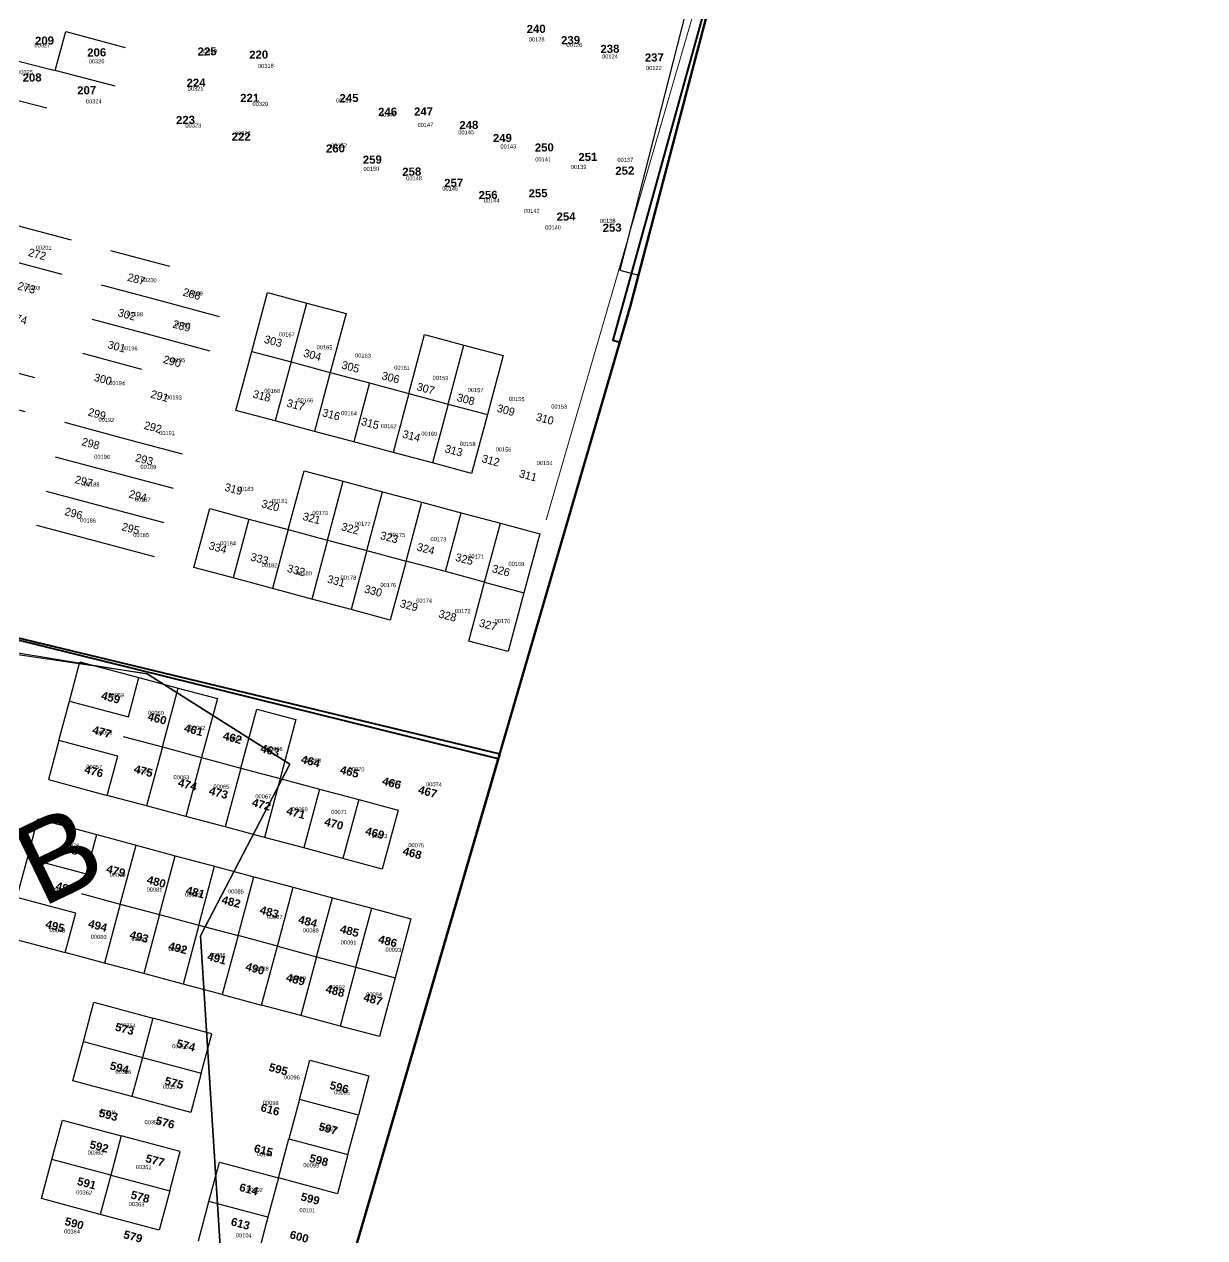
# Model space of a CAD drawing. Header units: metres. Extents: x 0 to 1324930, y 0 to 1631912.
# Drawn here: x 254333.9 to 254624.2, y 1630640.2 to 1630938.6 of the extents above; entities that cross this region are included whole.
import ezdxf
from ezdxf.enums import TextEntityAlignment as Align

# ---------------------------------------------------------------- set-up
doc = ezdxf.new("R2010")
doc.units = ezdxf.units.M
doc.header["$MEASUREMENT"] = 0
for name, color, linetype in [('A_revoir_niveau_0', 7, 'Continuous'), ('limites_parcelles', 7, 'Continuous'), ('limites_sections', 7, 'Continuous'), ('limites_tf', 7, 'Continuous'), ('numero_lot', 7, 'Continuous'), ('numero_parcelle', 7, 'Continuous')]:
    doc.layers.add(name, color=color, linetype=linetype)
for name, color, linetype, lineweight in [('ASSIETTE IMMAT', 7, 'Continuous', 0), ('limites_communes_2025', 7, 'Continuous', 0), ('Régularisation', 1, 'Continuous', 40), ('Traitement', 7, 'Continuous', 0)]:
    doc.layers.add(name, color=color, linetype=linetype, lineweight=lineweight)
doc.styles.get("Standard").update_dxf_attribs({"font": 'txt.shx'})
doc.styles.add('Style-Arial', font='arial.ttf')
doc.styles.add('style1', font='')
doc.styles.get('style1').set_extended_font_data('Times New Roman', bold=True)

msp = doc.modelspace()

# ---------------------------------------------------------------- linework, layer by layer
at = {"layer": 'A_revoir_niveau_0', "color": 7, "linetype": 'Continuous', "lineweight": 0}
msp.add_line((254462.26304, 1630816.77194, 8.4752), (254517.35351, 1631006.41319, 8.4752), dxfattribs=at)
at = {"layer": 'ASSIETTE IMMAT', "color": 2, "linetype": 'Continuous', "lineweight": 30, "elevation": 0.00005, "flags": 128}
msp.add_lwpolyline([(254366.42724, 1631239.59217), (254359.15379, 1631208.87181), (254551.8551, 1631158.38071), (254480.32743, 1630878.12873), (254484.96735, 1630876.88831), (254484.96735, 1630876.88831), (254483.023, 1630869.4867), (254395.3871, 1630569.1026), (254394.76363, 1630566.741), (254382.80045, 1630626.43015), (254377.21493, 1630714.46368), (254399.21894, 1630756.61485), (254364.10084, 1630778.875), (254312.24829, 1630786.52013), (254272.3531, 1630794.59252), (254277.8231, 1630973.07252), (254333.84861, 1631193.82775), (254215.74971, 1631218.84719), (254186.92892, 1631154.99755), (254121.01885, 1631074.58379), (254089.057, 1630989.11905), (254053.7681, 1630970.23752), (253929.00716, 1630963.07748)], dxfattribs=at)
at = {"layer": 'limites_communes_2025', "color": 3, "lineweight": 80, "flags": 128}
for points in [[(252710.2872, 1631107.3833), (252982.4701, 1631682.9759), (252993.7572, 1631687.3199), (253010.694, 1631729.9757), (253066.3854, 1631842.8952), (253066.3854, 1631842.8952), (253098.7298, 1631912.4498), (253659.0228, 1631648.0069), (253757.0504, 1631605.0124), (254274.3391, 1631378.1314), (254622, 1631294), (254624.2075, 1631293.4301), (254621.5327, 1631279.8563), (254569.5419, 1631182.2248), (254530.2512, 1631049.2714), (254527.2805, 1631037.9628), (254483.023, 1630869.4867), (254395.3871, 1630569.1026), (254353.2541, 1630409.5098), (254309.9852, 1630253.9323), (254287.3632, 1630130.504), (254273.8695, 1629992.7881), (254275.8538, 1629906.666)], [(254483.023, 1630869.4867), (254527.2805, 1631037.9628), (254530.2512, 1631049.2714)], [(254395.3871, 1630569.1026), (254483.023, 1630869.4867)]]:
    msp.add_lwpolyline(points, dxfattribs=at)
at = {"layer": 'limites_parcelles'}
for p, q in [((254341.47465, 1630927.21536), (254344.1024, 1630936.82973)), ((254344.1024, 1630936.82973), (254358.68988, 1630932.88205)), ((254327.23895, 1630930.85022), (254341.47266, 1630927.20809)), ((254341.47266, 1630927.20809), (254341.47465, 1630927.21536)), ((254356.20798, 1630923.43223), (254341.47465, 1630927.21536)), ((254339.46838, 1630917.9442), (254324.7828, 1630921.74068)), ((254330.92613, 1630889.45273), (254345.41577, 1630885.57325)), ((254355.07553, 1630882.98693), (254369.56517, 1630879.10745)), ((254328.6631, 1630881.00044), (254343.15274, 1630877.12096)), ((254352.8125, 1630874.53464), (254367.30214, 1630870.65516)), ((254367.30214, 1630870.65516), (254381.79178, 1630866.77568)), ((254389.83508, 1630858.15201), (254393.71457, 1630872.64165)), ((254393.71457, 1630872.64165), (254403.37433, 1630870.05533)), ((254399.49485, 1630855.56569), (254403.37433, 1630870.05533)), ((254403.37433, 1630870.05533), (254413.03408, 1630867.46901)), ((254413.03408, 1630867.46901), (254409.1546, 1630852.97937)), ((254350.54947, 1630866.08235), (254365.03911, 1630862.20287)), ((254365.03911, 1630862.20287), (254379.52875, 1630858.32339)), ((254428.47412, 1630847.80673), (254432.3536, 1630862.29636)), ((254432.3536, 1630862.29636), (254442.01336, 1630859.71004)), ((254438.13388, 1630845.22041), (254442.01336, 1630859.71004)), ((254442.01336, 1630859.71004), (254451.67312, 1630857.12372)), ((254321.87401, 1630855.64357), (254336.36365, 1630851.76409)), ((254362.77608, 1630853.75058), (254348.28644, 1630857.63006)), ((254385.9556, 1630843.66237), (254389.83508, 1630858.15201)), ((254389.83508, 1630858.15201), (254399.49485, 1630855.56569)), ((254399.49485, 1630855.56569), (254395.61536, 1630841.07605)), ((254399.49485, 1630855.56569), (254409.1546, 1630852.97937)), ((254451.67312, 1630857.12372), (254447.79364, 1630842.63408)), ((254409.1546, 1630852.97937), (254405.27512, 1630838.48973)), ((254409.1546, 1630852.97937), (254418.81436, 1630850.39305)), ((254418.81436, 1630850.39305), (254414.93488, 1630835.90341)), ((254418.81436, 1630850.39305), (254428.47412, 1630847.80673)), ((254334.10062, 1630843.3118), (254319.61098, 1630847.19128)), ((254428.47412, 1630847.80673), (254424.59464, 1630833.31709)), ((254428.47412, 1630847.80673), (254438.13388, 1630845.22041)), ((254395.61536, 1630841.07605), (254385.9556, 1630843.66237)), ((254438.13388, 1630845.22041), (254434.2544, 1630830.73077)), ((254438.13388, 1630845.22041), (254447.79364, 1630842.63408)), ((254343.76038, 1630840.72548), (254358.25002, 1630836.846)), ((254405.27512, 1630838.48973), (254395.61536, 1630841.07605)), ((254447.79364, 1630842.63408), (254443.91416, 1630828.14444)), ((254414.93488, 1630835.90341), (254405.27512, 1630838.48973)), ((254358.25002, 1630836.846), (254372.73965, 1630832.96652)), ((254424.59464, 1630833.31709), (254414.93488, 1630835.90341)), ((254341.49735, 1630832.27319), (254355.98699, 1630828.39371)), ((254434.2544, 1630830.73077), (254424.59464, 1630833.31709)), ((254398.80932, 1630814.34033), (254402.6888, 1630828.82997)), ((254402.6888, 1630828.82997), (254412.34856, 1630826.24365)), ((254443.91416, 1630828.14444), (254434.2544, 1630830.73077)), ((254355.98699, 1630828.39371), (254370.47662, 1630824.51423)), ((254408.46908, 1630811.75401), (254412.34856, 1630826.24365)), ((254412.34856, 1630826.24365), (254422.00832, 1630823.65733)), ((254339.23432, 1630823.8209), (254353.72395, 1630819.94142)), ((254418.12884, 1630809.16769), (254422.00832, 1630823.65733)), ((254422.00832, 1630823.65733), (254431.66808, 1630821.07101)), ((254353.72395, 1630819.94142), (254368.21359, 1630816.06194)), ((254427.7886, 1630806.58137), (254431.66808, 1630821.07101)), ((254431.66808, 1630821.07101), (254441.32784, 1630818.48469)), ((254375.61032, 1630805.02333), (254379.4898, 1630819.51297)), ((254379.4898, 1630819.51297), (254389.14956, 1630816.92665)), ((254389.14956, 1630816.92665), (254385.27008, 1630802.43701)), ((254389.14956, 1630816.92665), (254398.80932, 1630814.34033)), ((254437.44836, 1630803.99505), (254441.32784, 1630818.48469)), ((254441.32784, 1630818.48469), (254450.9876, 1630815.89837)), ((254351.46092, 1630811.48913), (254336.97129, 1630815.36861)), ((254398.80932, 1630814.34033), (254394.92984, 1630799.85069)), ((254398.80932, 1630814.34033), (254408.46908, 1630811.75401)), ((254447.10812, 1630801.40873), (254450.9876, 1630815.89837)), ((254450.9876, 1630815.89837), (254460.64736, 1630813.31205)), ((254365.95056, 1630807.60965), (254351.46092, 1630811.48913)), ((254408.46908, 1630811.75401), (254404.5896, 1630797.26437)), ((254408.46908, 1630811.75401), (254418.12884, 1630809.16769)), ((254460.64736, 1630813.31205), (254456.76788, 1630798.82241)), ((254418.12884, 1630809.16769), (254414.24936, 1630794.67805)), ((254418.12884, 1630809.16769), (254427.7886, 1630806.58137)), ((254385.27008, 1630802.43701), (254375.61032, 1630805.02333)), ((254427.7886, 1630806.58137), (254423.90912, 1630792.09173)), ((254437.44836, 1630803.99505), (254427.7886, 1630806.58137)), ((254394.92984, 1630799.85069), (254385.27008, 1630802.43701)), ((254447.10812, 1630801.40873), (254437.44836, 1630803.99505)), ((254404.5896, 1630797.26437), (254394.92984, 1630799.85069)), ((254443.22864, 1630786.91909), (254447.10812, 1630801.40873)), ((254447.10812, 1630801.40873), (254456.76788, 1630798.82241)), ((254456.76788, 1630798.82241), (254452.88839, 1630784.33277)), ((254414.24936, 1630794.67805), (254404.5896, 1630797.26437)), ((254423.90912, 1630792.09173), (254414.24936, 1630794.67805)), ((254452.88839, 1630784.33277), (254443.22864, 1630786.91909)), ((254344.99472, 1630772.16853), (254347.58194, 1630781.82768)), ((254347.58194, 1630781.82768), (254362.07067, 1630777.94685)), ((254359.48345, 1630768.2877), (254362.07067, 1630777.94685)), ((254362.07067, 1630777.94685), (254371.72983, 1630775.35963)), ((254367.849, 1630760.8709), (254371.72983, 1630775.35963)), ((254371.72983, 1630775.35963), (254381.38898, 1630772.77241)), ((254342.4075, 1630762.50937), (254344.99472, 1630772.16853)), ((254344.99472, 1630772.16853), (254359.48345, 1630768.2877)), ((254381.38898, 1630772.77241), (254377.50815, 1630758.28368)), ((254387.16731, 1630755.69646), (254391.04814, 1630770.18519)), ((254391.04814, 1630770.18519), (254400.70729, 1630767.59798)), ((254400.70729, 1630767.59798), (254396.82646, 1630753.10924)), ((254358.18984, 1630763.45812), (254367.849, 1630760.8709)), ((254342.4075, 1630762.50937), (254339.82028, 1630752.85022)), ((254356.89623, 1630758.62854), (254342.4075, 1630762.50937)), ((254367.849, 1630760.8709), (254363.96817, 1630746.38217)), ((254367.849, 1630760.8709), (254377.50815, 1630758.28368)), ((254354.30901, 1630748.96938), (254356.89623, 1630758.62854)), ((254377.50815, 1630758.28368), (254373.62732, 1630743.79495)), ((254377.50815, 1630758.28368), (254387.16731, 1630755.69646)), ((254387.16731, 1630755.69646), (254383.28648, 1630741.20773)), ((254387.16731, 1630755.69646), (254396.82646, 1630753.10924)), ((254339.82028, 1630752.85022), (254354.30901, 1630748.96938)), ((254396.82646, 1630753.10924), (254392.94564, 1630738.62051)), ((254396.82646, 1630753.10924), (254406.48562, 1630750.52202)), ((254363.96817, 1630746.38217), (254354.30901, 1630748.96938)), ((254406.48562, 1630750.52202), (254402.60479, 1630736.03329)), ((254406.48562, 1630750.52202), (254416.14478, 1630747.9348)), ((254373.62732, 1630743.79495), (254363.96817, 1630746.38217)), ((254416.14478, 1630747.9348), (254412.26395, 1630733.44607)), ((254416.14478, 1630747.9348), (254425.80393, 1630745.34758)), ((254425.80393, 1630745.34758), (254421.9231, 1630730.85885)), ((254334.64584, 1630733.5319), (254337.23306, 1630743.19106)), ((254337.23306, 1630743.19106), (254351.72179, 1630739.31023)), ((254383.28648, 1630741.20773), (254373.62732, 1630743.79495)), ((254349.13457, 1630729.65107), (254351.72179, 1630739.31023)), ((254351.72179, 1630739.31023), (254361.38095, 1630736.72301)), ((254392.94564, 1630738.62051), (254383.28648, 1630741.20773)), ((254357.50012, 1630722.23428), (254361.38095, 1630736.72301)), ((254361.38095, 1630736.72301), (254371.0401, 1630734.13579)), ((254402.60479, 1630736.03329), (254392.94564, 1630738.62051)), ((254332.05862, 1630723.87275), (254334.64584, 1630733.5319)), ((254334.64584, 1630733.5319), (254349.13457, 1630729.65107)), ((254367.15927, 1630719.64706), (254371.0401, 1630734.13579)), ((254371.0401, 1630734.13579), (254380.69926, 1630731.54857)), ((254412.26395, 1630733.44607), (254402.60479, 1630736.03329)), ((254421.9231, 1630730.85885), (254412.26395, 1630733.44607)), ((254376.81843, 1630717.05984), (254380.69926, 1630731.54857)), ((254380.69926, 1630731.54857), (254390.35842, 1630728.96135)), ((254386.47759, 1630714.47262), (254390.35842, 1630728.96135)), ((254390.35842, 1630728.96135), (254400.01757, 1630726.37413)), ((254347.84096, 1630724.8215), (254357.50012, 1630722.23428)), ((254396.13674, 1630711.8854), (254400.01757, 1630726.37413)), ((254400.01757, 1630726.37413), (254409.67673, 1630723.78691)), ((254346.54735, 1630719.99192), (254332.05862, 1630723.87275)), ((254357.50012, 1630722.23428), (254353.61929, 1630707.74554)), ((254357.50012, 1630722.23428), (254367.15927, 1630719.64706)), ((254405.7959, 1630709.29818), (254409.67673, 1630723.78691)), ((254409.67673, 1630723.78691), (254419.33588, 1630721.19969)), ((254415.45505, 1630706.71096), (254419.33588, 1630721.19969)), ((254419.33588, 1630721.19969), (254428.99504, 1630718.61247)), ((254343.96013, 1630710.33276), (254346.54735, 1630719.99192)), ((254367.15927, 1630719.64706), (254363.27844, 1630705.15832)), ((254367.15927, 1630719.64706), (254376.81843, 1630717.05984)), ((254428.99504, 1630718.61247), (254425.11421, 1630704.12374)), ((254376.81843, 1630717.05984), (254372.9376, 1630702.5711)), ((254376.81843, 1630717.05984), (254386.47759, 1630714.47262)), ((254329.4714, 1630714.21359), (254343.96013, 1630710.33276)), ((254386.47759, 1630714.47262), (254382.59676, 1630699.98388)), ((254396.13674, 1630711.8854), (254386.47759, 1630714.47262)), ((254353.61929, 1630707.74554), (254343.96013, 1630710.33276)), ((254392.25591, 1630697.39666), (254396.13674, 1630711.8854)), ((254396.13674, 1630711.8854), (254405.7959, 1630709.29818)), ((254405.7959, 1630709.29818), (254401.91507, 1630694.80944)), ((254405.7959, 1630709.29818), (254415.45505, 1630706.71096)), ((254363.27844, 1630705.15832), (254353.61929, 1630707.74554)), ((254415.45505, 1630706.71096), (254411.57422, 1630692.22222)), ((254415.45505, 1630706.71096), (254425.11421, 1630704.12374)), ((254372.9376, 1630702.5711), (254363.27844, 1630705.15832)), ((254425.11421, 1630704.12374), (254421.23338, 1630689.635)), ((254382.59676, 1630699.98388), (254372.9376, 1630702.5711)), ((254348.44485, 1630688.42723), (254351.03207, 1630698.08639)), ((254351.03207, 1630698.08639), (254365.5208, 1630694.20556)), ((254382.59676, 1630699.98388), (254392.25591, 1630697.39666)), ((254401.91507, 1630694.80944), (254392.25591, 1630697.39666)), ((254411.57422, 1630692.22222), (254401.91507, 1630694.80944)), ((254365.5208, 1630694.20556), (254362.93358, 1630684.5464)), ((254380.00954, 1630690.32473), (254365.5208, 1630694.20556)), ((254421.23338, 1630689.635), (254411.57422, 1630692.22222)), ((254345.85763, 1630678.76807), (254348.44485, 1630688.42723)), ((254348.44485, 1630688.42723), (254362.93358, 1630684.5464)), ((254377.42232, 1630680.66557), (254380.00954, 1630690.32473)), ((254362.93358, 1630684.5464), (254360.34636, 1630674.88724)), ((254362.93358, 1630684.5464), (254377.42232, 1630680.66557)), ((254401.57021, 1630674.19752), (254404.15743, 1630683.85668)), ((254404.15743, 1630683.85668), (254418.64616, 1630679.97585)), ((254377.42232, 1630680.66557), (254374.8351, 1630671.00641)), ((254418.64616, 1630679.97585), (254416.05894, 1630670.31669)), ((254360.34636, 1630674.88724), (254345.85763, 1630678.76807)), ((254374.8351, 1630671.00641), (254360.34636, 1630674.88724)), ((254401.57021, 1630674.19752), (254398.98299, 1630664.53836)), ((254416.05894, 1630670.31669), (254401.57021, 1630674.19752)), ((254340.68319, 1630659.44976), (254343.27041, 1630669.10892)), ((254343.27041, 1630669.10892), (254357.75914, 1630665.22809)), ((254413.47172, 1630660.65754), (254416.05894, 1630670.31669)), ((254357.75914, 1630665.22809), (254355.17193, 1630655.56893)), ((254372.24788, 1630661.34726), (254357.75914, 1630665.22809)), ((254396.39577, 1630654.87921), (254398.98299, 1630664.53836)), ((254398.98299, 1630664.53836), (254413.47172, 1630660.65754)), ((254338.09597, 1630649.7906), (254340.68319, 1630659.44976)), ((254355.17193, 1630655.56893), (254340.68319, 1630659.44976)), ((254369.66066, 1630651.6881), (254372.24788, 1630661.34726)), ((254379.31981, 1630649.10088), (254381.90704, 1630658.76004)), ((254381.90704, 1630658.76004), (254396.39577, 1630654.87921)), ((254413.47172, 1630660.65754), (254410.8845, 1630650.99838)), ((254355.17193, 1630655.56893), (254352.58471, 1630645.90978)), ((254355.17193, 1630655.56893), (254369.66066, 1630651.6881)), ((254396.39577, 1630654.87921), (254393.80855, 1630645.22005)), ((254410.8845, 1630650.99838), (254396.39577, 1630654.87921)), ((254352.58471, 1630645.90978), (254338.09597, 1630649.7906)), ((254369.66066, 1630651.6881), (254367.07344, 1630642.02895)), ((254376.7326, 1630639.44173), (254379.31981, 1630649.10088)), ((254393.80855, 1630645.22005), (254379.31981, 1630649.10088)), ((254367.07344, 1630642.02895), (254352.58471, 1630645.90978)), ((254393.80855, 1630645.22005), (254391.22133, 1630635.5609))]:
    msp.add_line(p, q, dxfattribs=at)
at = {"layer": 'limites_sections', "color": 112, "linetype": 'Continuous', "lineweight": 40, "flags": 128}
for points in [[(254391.23031, 1631349.84458), (254616.78469, 1631295.26207), (254601.91905, 1631243.02459), (254569.5419, 1631182.2248), (254530.2512, 1631049.2714), (254527.2805, 1631037.9628), (254483.023, 1630869.4867), (254450.47436, 1630757.92176), (254242.09831, 1630809.46707), (254373.7007, 1631270.31254), (254391.23031, 1631349.84458)], [(254450.84006, 1630759.17525), (254395.3871, 1630569.1026), (254353.2541, 1630409.5098), (254348.49226, 1630392.38815), (254237.72828, 1630442.84484), (254040.03808, 1630496.89822), (253942.17203, 1630521.14592), (253859.1482, 1630539.48477), (253853.18689, 1630453.72681), (253808.24301, 1630442.91488), (253793.1789, 1630438.29059), (253774.7544, 1630423.15502), (253711.13409, 1630399.98221), (253678.01584, 1630518.05282), (253627.84835, 1630688.3893), (253621.62441, 1630712.82884), (253610.97515, 1630786.91817), (253609.69659, 1630931.39724), (253737.56631, 1630938.28485), (253928.21617, 1630961.4925), (253976.91465, 1630881.7928), (254242.09831, 1630809.46707), (254450.84006, 1630759.17525)]]:
    msp.add_lwpolyline(points, close=True, dxfattribs=at)
at = {"layer": 'limites_tf', "color": 5, "linetype": 'Continuous', "lineweight": 30, "flags": 128}
msp.add_lwpolyline([(253863.47301, 1630631.51545), (254036.97922, 1630788.65182), (254064.91084, 1630800.05394), (254191.27086, 1630800.24099), (254225.08205, 1630797.6273), (254235.2431, 1630796.06252), (254249.51535, 1630787.86344), (254259.6631, 1630786.30252), (254272.43949, 1630794.45875), (254312.24829, 1630786.52013), (254327.41138, 1630784.83074), (254345.75611, 1630781.85287), (254364.10084, 1630778.875), (254399.21894, 1630756.61485), (254377.21493, 1630714.46368), (254382.80045, 1630626.43015)], dxfattribs=at)
at = {"layer": 'Régularisation', "color": 4, "linetype": 'Continuous', "lineweight": 40, "flags": 128}
msp.add_lwpolyline([(254519.98058, 1631010.17401), (254478.63709, 1630860.93506), (254480.38118, 1630860.4315)], dxfattribs=at)

# ---------------------------------------------------------------- texts
at = {"layer": 'numero_lot', "color": 7, "linetype": 'Continuous', "lineweight": 13, "char_height": 2, "attachment_point": 7, "line_spacing_factor": 0.72, "style": 'style1'}
for s, insert, rotation in [('\\fArial|b1|i0|c00|p39;240', (254457.47285, 1630936.41577), 1.0559066), ('\\fArial|b1|i0|c00|p39;209', (254336.56001, 1630933.52021), 1.0559066), ('\\fArial|b1|i0|c00|p39;239', (254465.93163, 1630933.64366), 1.0559066), ('\\fArial|b1|i0|c00|p39;238', (254475.61535, 1630931.50343), 1.0559066), ('\\fArial|b1|i0|c00|p39;206', (254349.39386, 1630930.62645), 1.0559066), ('\\fArial|b1|i0|c00|p39;225', (254376.5421, 1630930.86941), 1.0559066), ('\\fArial|b1|i0|c00|p39;220', (254389.23221, 1630930.08798), 1.0559066), ('\\fArial|b1|i0|c00|p39;237', (254486.5317, 1630929.37856), 1.0559066), ('\\fArial|b1|i0|c00|p39;208', (254333.50311, 1630924.43838), 1.0559066), ('\\fArial|b1|i0|c00|p39;224', (254373.81982, 1630923.20116), 1.0559066), ('\\fArial|b1|i0|c00|p39;207', (254346.92686, 1630921.31707), 1.0559066), ('\\fArial|b1|i0|c00|p39;221', (254387.0161, 1630919.48977), 1.0559066), ('\\fArial|b1|i0|c00|p39;245', (254411.44268, 1630919.40323), 1.0540151), ('\\fArial|b1|i0|c00|p39;246', (254420.93776, 1630916.02654), 1.0540151), ('\\fArial|b1|i0|c00|p39;247', (254429.77298, 1630916.13637), 1.0540151), ('\\fArial|b1|i0|c00|p39;223', (254371.23396, 1630914.00775), 1.0559066), ('\\fArial|b1|i0|c00|p39;248', (254440.91182, 1630912.78011), 1.0540151), ('\\fArial|b1|i0|c00|p39;222', (254384.9042, 1630909.94991), 1.0559066), ('\\fArial|b1|i0|c00|p39;249', (254449.17151, 1630909.59363), 1.0540151), ('\\fArial|b1|i0|c00|p39;250', (254459.4757, 1630907.25486), 1.0540151), ('\\fArial|b1|i0|c00|p39;260', (254408.10299, 1630907.02737), 1.0540151), ('\\fArial|b1|i0|c00|p39;259', (254417.17946, 1630904.26219), 1.0540151), ('\\fArial|b1|i0|c00|p39;251', (254470.19082, 1630904.9212), 1.0540151), ('\\fArial|b1|i0|c00|p39;258', (254426.8749, 1630901.29913), 1.0540151), ('\\fArial|b1|i0|c00|p39;252', (254479.27495, 1630901.53939), 1.0540151), ('\\fArial|b1|i0|c00|p39;257', (254437.18419, 1630898.54928), 1.0540151), ('\\fArial|b1|i0|c00|p39;256', (254445.6468, 1630895.57089), 1.0540151), ('\\fArial|b1|i0|c00|p39;255', (254457.94122, 1630895.9949), 1.0540151), ('\\fArial|b1|i0|c00|p39;254', (254464.82453, 1630890.25885), 1.0540151), ('\\fArial|b1|i0|c00|p39;253', (254476.16117, 1630887.52176), 1.0540151)]:
    msp.add_mtext(s, dxfattribs=dict(at, insert=insert, rotation=rotation))
at = {"layer": 'numero_lot', "color": 7, "lineweight": 0, "char_height": 1.968504, "attachment_point": 5, "rotation": 345.0110958, "line_spacing_factor": 0.6}
for s, insert in [('\\FFANCY;272', (254337.07676, 1630882.05763)), ('\\FFANCY;287', (254361.45723, 1630875.93605)), ('\\FFANCY;273', (254334.46536, 1630873.82265)), ('\\FFANCY;288', (254375.1127, 1630872.27404)), ('\\FFANCY;274', (254332.43623, 1630866.24396)), ('\\FFANCY;302', (254359.12226, 1630867.21509)), ('\\FFANCY;289', (254372.60422, 1630864.42348)), ('\\FFANCY;303', (254395.09915, 1630860.67635)), ('\\FFANCY;301', (254356.61231, 1630859.35905)), ('\\FFANCY;304', (254404.75958, 1630857.27766)), ('\\FFANCY;290', (254370.27073, 1630855.708)), ('\\FFANCY;305', (254414.14213, 1630854.35946)), ('\\FFANCY;300', (254353.2422, 1630851.32721)), ('\\FFANCY;306', (254424.00547, 1630851.71863)), ('\\FFANCY;307', (254432.63076, 1630849.00906)), ('\\FFANCY;291', (254367.17852, 1630847.19565)), ('\\FFANCY;318', (254392.3069, 1630847.21052)), ('\\FFANCY;308', (254442.49264, 1630846.36275)), ('\\FFANCY;299', (254351.77034, 1630842.793)), ('\\FFANCY;317', (254400.65428, 1630844.98146)), ('\\FFANCY;316', (254409.37808, 1630842.63985)), ('\\FFANCY;309', (254452.35745, 1630843.7274)), ('\\FFANCY;292', (254365.52874, 1630839.5154)), ('\\FFANCY;315', (254418.96353, 1630840.47953)), ('\\FFANCY;310', (254461.94144, 1630841.56159)), ('\\FFANCY;314', (254429.10477, 1630837.3582)), ('\\FFANCY;298', (254350.22202, 1630835.49169)), ('\\FFANCY;313', (254439.52393, 1630833.75636)), ('\\FFANCY;293', (254363.39816, 1630831.55779)), ('\\FFANCY;312', (254448.62856, 1630831.31867)), ('\\FFANCY;311', (254457.80818, 1630827.64261)), ('\\FFANCY;297', (254348.54579, 1630826.19413)), ('\\FFANCY;319', (254385.3608, 1630824.30417)), ('\\FFANCY;294', (254361.82337, 1630822.63917)), ('\\FFANCY;296', (254346.03585, 1630818.33808)), ('\\FFANCY;320', (254394.43749, 1630820.24369)), ('\\FFANCY;321', (254404.57875, 1630817.12236)), ('\\FFANCY;295', (254360.07216, 1630814.57998)), ('\\FFANCY;322', (254414.06274, 1630814.5831)), ('\\FFANCY;323', (254423.64819, 1630812.42277)), ('\\FFANCY;334', (254381.50399, 1630809.8992)), ('\\FFANCY;324', (254432.65136, 1630809.60615)), ('\\FFANCY;333', (254391.7467, 1630807.15679)), ('\\FFANCY;325', (254442.13535, 1630807.06689)), ('\\FFANCY;332', (254400.74988, 1630804.34017)), ('\\FFANCY;326', (254451.13852, 1630804.25027)), ('\\FFANCY;331', (254410.61322, 1630801.69935)), ('\\FFANCY;330', (254419.71785, 1630799.26166)), ('\\FFANCY;329', (254428.51959, 1630795.69265)), ('\\FFANCY;328', (254438.0021, 1630793.14791)), ('\\FFANCY;327', (254447.96837, 1630790.89149))]:
    msp.add_mtext(s, dxfattribs=dict(at, insert=insert))
at = {"layer": 'numero_lot', "color": 7, "lineweight": 13, "char_height": 2, "attachment_point": 7, "rotation": 345.0052164, "line_spacing_factor": 0.72, "style": 'style1'}
for s, insert in [('\\fArial|b1|i0|c00|p39;459', (254352.64902, 1630772.64753)), ('\\fArial|b1|i0|c00|p39;460', (254364.05802, 1630767.49135)), ('\\fArial|b1|i0|c00|p39;477', (254350.48093, 1630764.22932)), ('\\fArial|b1|i0|c00|p39;461', (254373.03532, 1630764.67481)), ('\\fArial|b1|i0|c00|p39;462', (254382.58296, 1630762.74577)), ('\\fArial|b1|i0|c00|p39;463', (254391.81653, 1630759.64423)), ('\\fArial|b1|i0|c00|p39;464', (254401.79406, 1630756.97173)), ('\\fArial|b1|i0|c00|p39;476', (254348.50303, 1630754.49662)), ('\\fArial|b1|i0|c00|p39;475', (254360.68751, 1630754.58401)), ('\\fArial|b1|i0|c00|p39;465', (254411.3803, 1630754.40404)), ('\\fArial|b1|i0|c00|p39;474', (254371.53853, 1630751.25867)), ('\\fArial|b1|i0|c00|p39;466', (254421.7491, 1630751.62675)), ('\\fArial|b1|i0|c00|p39;467', (254430.60661, 1630749.46957)), ('\\fArial|b1|i0|c00|p39;473', (254379.16839, 1630749.215)), ('\\fArial|b1|i0|c00|p39;472', (254389.73282, 1630746.3853)), ('\\fArial|b1|i0|c00|p39;471', (254398.19759, 1630744.32744)), ('\\fArial|b1|i0|c00|p39;470', (254407.53586, 1630741.61673)), ('\\fArial|b1|i0|c00|p39;469', (254417.61806, 1630739.33508)), ('\\fArial|b1|i0|c00|p39;478', (254342.34288, 1630735.41224)), ('\\fArial|b1|i0|c00|p39;468', (254426.804, 1630734.39723)), ('\\fArial|b1|i0|c00|p39;479', (254353.89664, 1630730.01372)), ('\\fArial|b1|i0|c00|p39;496', (254341.44785, 1630725.80837)), ('\\fArial|b1|i0|c00|p39;480', (254363.8727, 1630727.33574)), ('\\fArial|b1|i0|c00|p39;481', (254373.45894, 1630724.76805)), ('\\fArial|b1|i0|c00|p39;482', (254382.26264, 1630722.40997)), ('\\fArial|b1|i0|c00|p39;483', (254391.65324, 1630719.89468)), ('\\fArial|b1|i0|c00|p39;494', (254349.45008, 1630716.54406)), ('\\fArial|b1|i0|c00|p39;484', (254401.09619, 1630717.57481)), ('\\fArial|b1|i0|c00|p39;495', (254338.93539, 1630716.4283)), ('\\fArial|b1|i0|c00|p39;493', (254359.62324, 1630713.81916)), ('\\fArial|b1|i0|c00|p39;485', (254411.37403, 1630715.24076)), ('\\fArial|b1|i0|c00|p39;492', (254369.15714, 1630711.05606)), ('\\fArial|b1|i0|c00|p39;486', (254420.76464, 1630712.72547)), ('\\fArial|b1|i0|c00|p39;491', (254378.74338, 1630708.48837)), ('\\fArial|b1|i0|c00|p39;490', (254388.13399, 1630705.97308)), ('\\fArial|b1|i0|c00|p39;489', (254398.11151, 1630703.30058)), ('\\fArial|b1|i0|c00|p39;488', (254407.83959, 1630700.47959)), ('\\fArial|b1|i0|c00|p39;487', (254417.14071, 1630698.41302)), ('\\fArial|b1|i0|c00|p39;573', (254356.06354, 1630691.13782)), ('\\fArial|b1|i0|c00|p39;574', (254371.12764, 1630687.10287)), ('\\fArial|b1|i0|c00|p39;594', (254354.77017, 1630681.61177)), ('\\fArial|b1|i0|c00|p39;595', (254393.8771, 1630681.23022)), ('\\fArial|b1|i0|c00|p39;575', (254368.23579, 1630677.8714)), ('\\fArial|b1|i0|c00|p39;596', (254408.83651, 1630676.80444)), ('\\fArial|b1|i0|c00|p39;593', (254352.07322, 1630669.9773)), ('\\fArial|b1|i0|c00|p39;616', (254391.85387, 1630671.31672)), ('\\fArial|b1|i0|c00|p39;576', (254366.0433, 1630668.12033)), ('\\fArial|b1|i0|c00|p39;597', (254406.11467, 1630666.6427)), ('\\fArial|b1|i0|c00|p39;592', (254349.78385, 1630662.21297)), ('\\fArial|b1|i0|c00|p39;615', (254390.21489, 1630661.2838)), ('\\fArial|b1|i0|c00|p39;577', (254363.54979, 1630658.81104)), ('\\fArial|b1|i0|c00|p39;598', (254403.82532, 1630658.87837)), ('\\fArial|b1|i0|c00|p39;591', (254346.73681, 1630653.18552)), ('\\fArial|b1|i0|c00|p39;614', (254386.60173, 1630651.7077)), ('\\fArial|b1|i0|c00|p39;578', (254359.89688, 1630649.87002)), ('\\fArial|b1|i0|c00|p39;599', (254401.70413, 1630649.3935)), ('\\fArial|b1|i0|c00|p39;590', (254343.67604, 1630643.324)), ('\\fArial|b1|i0|c00|p39;613', (254384.54662, 1630643.25232)), ('\\fArial|b1|i0|c00|p39;579', (254358.11462, 1630640.08492)), ('\\fArial|b1|i0|c00|p39;600', (254398.99455, 1630640.06034))]:
    msp.add_mtext(s, dxfattribs=dict(at, insert=insert))
at = {"layer": 'numero_parcelle', "color": 5, "lineweight": 0, "style": 'Style-Arial'}
for s, rotation, p in [('00327', 0.71413, (254336.39085, 1630933.92137)), ('00128', 0.71413, (254457.94752, 1630935.37464)), ('00126', 0.71413, (254467.23631, 1630933.99068)), ('00319', 0.71413, (254377.38172, 1630932.46389)), ('00124', 0.71413, (254475.98079, 1630931.19393)), ('00325', 0.71413, (254332.13979, 1630927.30221)), ('00326', 0.71413, (254349.71505, 1630929.9866)), ('00318', 0.71413, (254391.35729, 1630928.86531)), ('00122', 0.71413, (254486.78647, 1630928.32914)), ('00321', 0.71413, (254374.05503, 1630923.23652)), ('00324', 0.71413, (254349.01838, 1630920.13587)), ('00320', 0.71413, (254389.99903, 1630919.49843)), ('00151', 0.71223, (254410.52439, 1630920.35306)), ('00149', 0.71223, (254421.38611, 1630916.87876)), ('00323', 0.71413, (254373.512, 1630914.20787)), ('00322', 0.71413, (254385.72301, 1630912.27781)), ('00147', 0.71223, (254430.59668, 1630914.36829)), ('00145', 0.71223, (254440.61856, 1630912.52415)), ('00152', 0.71223, (254409.36681, 1630909.27902)), ('00143', 0.71223, (254450.98861, 1630909.04373)), ('00150', 0.71223, (254417.2901, 1630903.53894)), ('00141', 0.71223, (254459.55177, 1630905.86897)), ('00139', 0.71223, (254468.26251, 1630904.00853)), ('00137', 0.71223, (254479.76293, 1630905.74126)), ('00148', 0.71223, (254427.80977, 1630901.2088)), ('00146', 0.71223, (254436.69255, 1630898.69426)), ('00144', 0.71223, (254446.89259, 1630895.70391)), ('00142', 0.71223, (254456.75873, 1630893.20159)), ('00140', 0.71223, (254461.99914, 1630889.13089)), ('00138', 0.71223, (254475.41261, 1630890.73585)), ('00201', 358.7181, (254336.73436, 1630884.20083)), ('00203', 358.7181, (254333.89015, 1630874.32502)), ('00200', 358.7181, (254362.56589, 1630876.23853)), ('00199', 358.7181, (254373.9228, 1630872.98381)), ('00198', 358.7181, (254359.19339, 1630867.87485)), ('00197', 358.7181, (254370.93955, 1630865.26779)), ('00167', 358.7181, (254396.52078, 1630862.86687)), ('00196', 358.7181, (254357.88097, 1630859.46506)), ('00165', 358.7181, (254405.79526, 1630859.70563)), ('00195', 358.7181, (254369.62083, 1630856.57684)), ('00163', 358.7181, (254415.25931, 1630857.68882)), ('00161', 358.7181, (254424.8652, 1630854.68425)), ('00194', 358.7181, (254354.7852, 1630850.90764)), ('00159', 358.7181, (254434.31823, 1630852.1754)), ('00193', 358.7181, (254368.75983, 1630847.40681)), ('00168', 358.7181, (254392.93143, 1630848.99915)), ('00166', 358.7181, (254401.07718, 1630846.68364)), ('00157', 358.7181, (254442.94091, 1630849.19284)), ('00155', 358.7181, (254453.05676, 1630846.99734)), ('00153', 358.7181, (254463.50769, 1630845.12253)), ('00192', 358.7181, (254352.14714, 1630841.87114)), ('00164', 358.7181, (254411.82649, 1630843.4894)), ('00191', 358.7181, (254367.06446, 1630838.63052)), ('00162', 358.7181, (254421.59258, 1630840.31716)), ('00160', 358.7181, (254431.5519, 1630838.45335)), ('00158', 358.7181, (254441.00494, 1630835.94449)), ('00156', 358.7181, (254449.82819, 1630834.59839)), ('00190', 358.7181, (254351.10095, 1630832.79902)), ('00189', 358.7181, (254362.47465, 1630830.29407)), ('00154', 358.7181, (254459.91835, 1630831.2548)), ('00188', 358.7181, (254348.51323, 1630826.01184)), ('00183', 358.7181, (254386.40834, 1630824.91771)), ('00187', 358.7181, (254361.07697, 1630822.26127)), ('00181', 358.7181, (254394.77298, 1630821.91748)), ('00186', 358.7181, (254347.65852, 1630817.12297)), ('00179', 358.7181, (254404.7316, 1630818.97536)), ('00177', 358.7181, (254415.1647, 1630816.30392)), ('00185', 358.7181, (254360.69465, 1630813.54936)), ('00184', 358.7181, (254382.07984, 1630811.51192)), ('00175', 358.7181, (254423.72291, 1630813.58066)), ('00173', 358.7181, (254433.81711, 1630812.51087)), ('00171', 358.7181, (254443.09089, 1630808.27131)), ('00182', 358.7181, (254392.26484, 1630806.12675)), ('00169', 358.7181, (254452.98103, 1630806.45593)), ('00180', 358.7181, (254400.7462, 1630804.15537)), ('00178', 358.7181, (254411.68315, 1630803.06671)), ('00176', 358.7181, (254421.47965, 1630801.25343)), ('00174', 358.7181, (254430.29362, 1630797.39924)), ('00172', 358.7181, (254439.79242, 1630794.84247)), ('00170', 358.7181, (254449.57424, 1630792.37314)), ('00059', 358.71223, (254354.57666, 1630774.17277)), ('00060', 358.71223, (254364.34739, 1630769.80463)), ('00062', 358.71223, (254374.52821, 1630766.1187)), ('00058', 358.71223, (254351.70478, 1630764.95261)), ('00064', 358.71223, (254383.54756, 1630763.4466)), ('00066', 358.71223, (254393.55774, 1630760.94978)), ('00068', 358.71223, (254402.96942, 1630758.1701)), ('00057', 358.71223, (254349.14658, 1630756.51558)), ('00061', 358.71223, (254361.65603, 1630755.44418)), ('00070', 358.71223, (254413.67674, 1630755.95393)), ('00063', 358.71223, (254370.60337, 1630753.95899)), ('00065', 358.71223, (254380.4207, 1630751.66406)), ('00072', 358.71223, (254422.7814, 1630752.68728)), ('00074', 358.71223, (254432.70496, 1630752.21535)), ('00067', 358.71223, (254390.72902, 1630749.25931)), ('00069', 358.71223, (254399.73727, 1630746.0936)), ('00071', 358.71223, (254409.39429, 1630745.44738)), ('00073', 358.71223, (254419.32756, 1630739.52925)), ('00076', 358.71223, (254343.50741, 1630737.17159)), ('00075', 358.71223, (254428.35578, 1630737.25205)), ('00079', 358.71223, (254354.91754, 1630730.00094)), ('00077', 358.71223, (254340.32433, 1630726.18049)), ('00081', 358.71223, (254363.98867, 1630726.33994)), ('00083', 358.71223, (254373.45941, 1630725.08992)), ('00085', 358.71223, (254384.01242, 1630725.88734)), ('00087', 358.71223, (254393.54321, 1630719.62568)), ('00078', 358.71223, (254340.10296, 1630716.3328)), ('00089', 358.71223, (254402.44949, 1630716.31411)), ('00080', 358.71223, (254350.25641, 1630714.72172)), ('00082', 358.71223, (254360.26054, 1630714.15113)), ('00091', 358.71223, (254411.70878, 1630713.3403)), ('00084', 358.71223, (254369.35886, 1630711.6995)), ('00086', 358.71223, (254379.5162, 1630710.26119)), ('00093', 358.71223, (254422.72144, 1630711.53705)), ('00088', 358.71223, (254390.14867, 1630706.9108)), ('00090', 358.71223, (254399.25087, 1630704.63194)), ('00092', 358.71223, (254408.87093, 1630702.34144)), ('00094', 358.71223, (254417.98479, 1630700.58088)), ('00354', 358.71223, (254357.44354, 1630692.92381)), ('00355', 358.71223, (254370.28122, 1630687.79531)), ('00356', 358.71223, (254356.32412, 1630681.54062)), ('00096', 358.71223, (254397.77712, 1630680.16149)), ('00357', 358.71223, (254367.98454, 1630677.82142)), ('00095', 358.71223, (254410.12801, 1630676.42677)), ('00098', 358.71223, (254392.56519, 1630673.89055)), ('00358', 358.71223, (254352.30125, 1630671.60552)), ('00359', 358.71223, (254363.47099, 1630669.10733)), ('00097', 358.71223, (254406.66874, 1630667.41736)), ('00360', 358.71223, (254349.4867, 1630661.64327)), ('00100', 358.71223, (254391.03587, 1630661.24972)), ('00099', 358.71223, (254402.5212, 1630658.52219)), ('00361', 358.71223, (254361.32362, 1630658.09295)), ('00362', 358.71223, (254346.67605, 1630651.85378)), ('00102', 358.71223, (254388.66829, 1630652.51208)), ('00363', 358.71223, (254359.56422, 1630648.97125)), ('00101', 358.71223, (254401.58217, 1630647.48065)), ('00364', 358.71223, (254343.69666, 1630642.24094)), ('00104', 358.71223, (254385.94931, 1630641.31301))]:
    msp.add_text(s, height=1, rotation=rotation, dxfattribs=at).set_placement(p, align=Align.TOP_LEFT)
at = {"layer": 'Traitement', "color": 4, "lineweight": 13, "style": 'Style-Arial'}
msp.add_text('TRANCHE  B', height=19.9993, rotation=25.71223, dxfattribs=at).set_placement((254274.42919, 1630701.70914, 0), align=Align.MIDDLE_CENTER)

doc.saveas('drawing.dxf')
